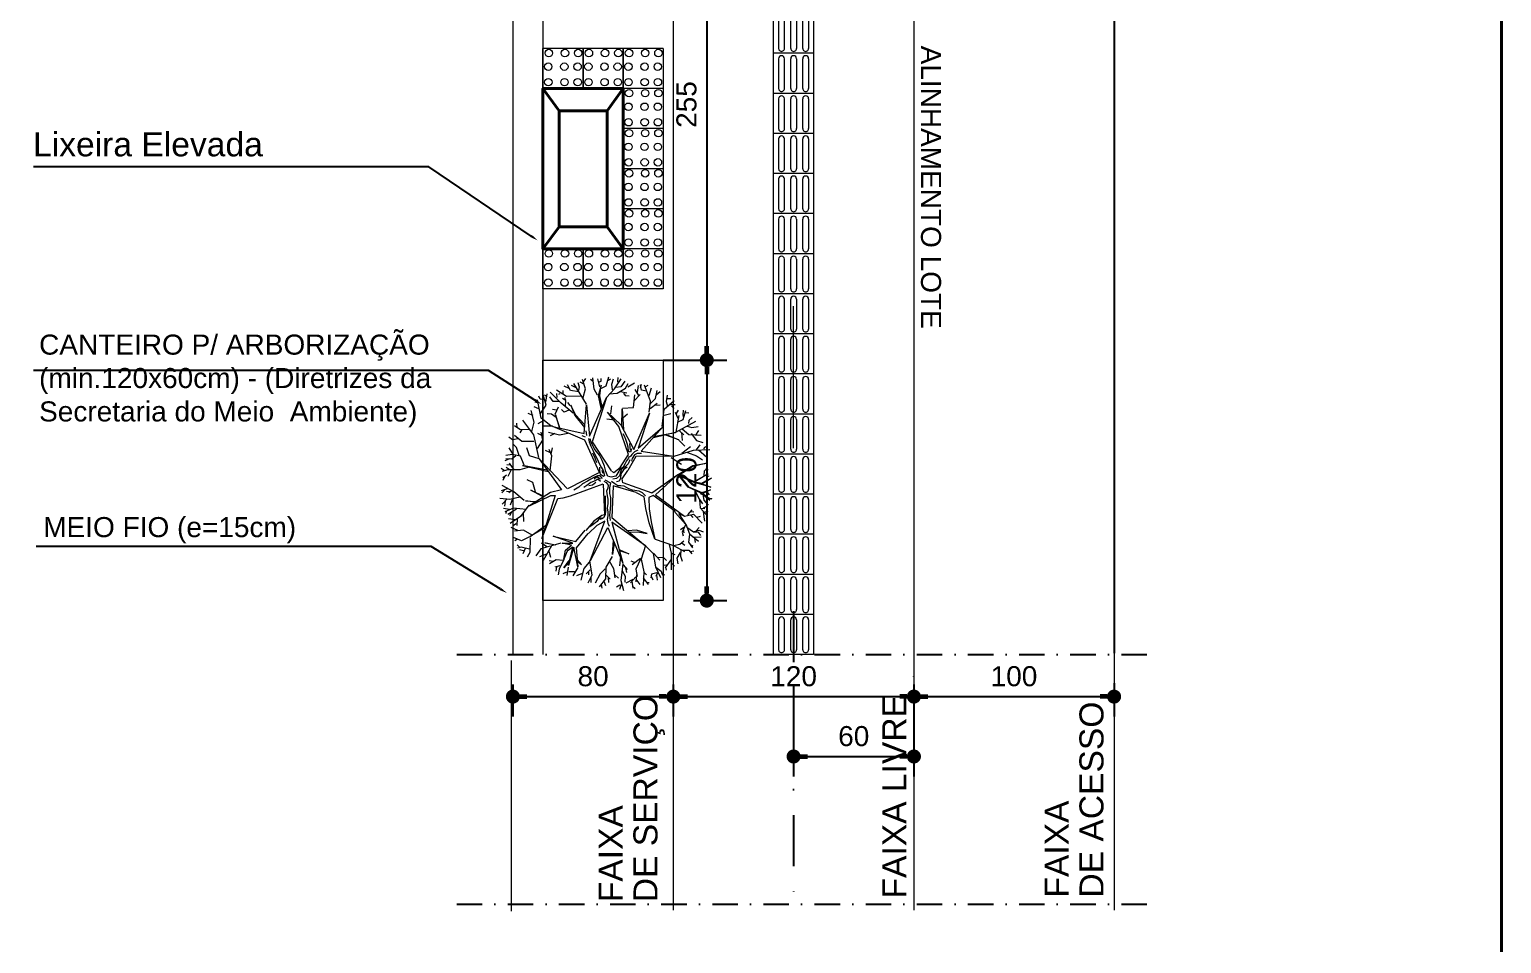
# Model space of a CAD drawing. Header units: millimetres. Extents: x 2084 to 63904, y -2368 to 2343.
# Drawn here: x 63170 to 63904, y -1687 to -1231 of the extents above; entities that cross this region are included whole.
import ezdxf
from ezdxf import colors
from ezdxf.entities.mleader import LeaderData, LeaderLine
from ezdxf.math import Vec2, Vec3

# ---------------------------------------------------------------- set-up
doc = ezdxf.new("R2010")
doc.units = ezdxf.units.MM
doc.header["$PDMODE"] = 2
doc.linetypes.add('DASHDOT', pattern=[25.4, 12.7, -6.35, 0, -6.35])
doc.linetypes.add('DASHDOTX2', pattern=[50.8, 25.4, -12.7, 0, -12.7])
doc.layers.get('0').update_dxf_attribs({"color": 8})
doc.layers.get('Defpoints').update_dxf_attribs({"lineweight": 0})
for name, color, linetype, lineweight in [('BLOCOS', 1, 'Continuous', 5), ('COTAS', 1, 'Continuous', 0), ('P1', 1, 'Continuous', 5), ('P4', 4, 'Continuous', 40), ('P6', 6, 'Continuous', 60), ('PASSEIO PÚBLIOO', 252, 'Continuous', 13), ('PISO PODOTÁTIL-ALERTA', 1, 'Continuous', 5), ('TEXTO PADRÃO', 2, 'Continuous', 15), ('Vegetação', 105, 'Continuous', 5)]:
    doc.layers.add(name, color=color, linetype=linetype, lineweight=lineweight)
for name, color, linetype in [('LINHAS', 3, 'Continuous'), ('TEXTO', 2, 'Continuous'), ('TRAÇO PONTO', 9, 'DASHDOTX2')]:
    doc.layers.add(name, color=color, linetype=linetype)
doc.styles.get("Standard").update_dxf_attribs({"font": 'arial.ttf'})
doc.dimstyles.new('1-50', dxfattribs={"dimtxt": 10, "dimasz": 7, "dimexe": 10, "dimexo": 15, "dimgap": 5, "dimtad": 1, "dimdec": 0, "dimtxsty": 'Standard', "dimblk": 'DOT', "dimcen": 2.5, "dimclrd": 5, "dimclre": 5, "dimclrt": 7, "dimadec": 0, "dimazin": 0, "dimtfac": 1, "dimtdec": 0, "dimtmove": 0, "dimatfit": 3, "dimldrblk": 'DOT', "dimfxl": 10, "dimarcsym": 0})

# ---------------------------------------------------------------- blocks, each defined once
blk = doc.blocks.new('Piso tátil direcional')
for p, q in [((0, 0), (20, 0)), ((0, 0), (0, -20)), ((20, 0), (20, -20)), ((2.71, -2.52), (17.6, -2.52)), ((17.6, -5.44), (2.71, -5.44)), ((2.71, -8.54), (17.6, -8.54)), ((17.6, -11.46), (2.71, -11.46)), ((17.6, -14.56), (2.71, -14.56)), ((20, -20), (0, -20)), ((2.71, -17.48), (17.6, -17.48))]:
    blk.add_line(p, q)
for centre, start, end in [((2.71, -3.98), 90, 270), ((2.71, -3.98), 90, 270), ((17.6, -3.98), 270, 90), ((2.71, -10), 90, 270), ((2.71, -10), 90, 270), ((2.71, -16.02), 90, 270), ((2.71, -16.02), 90, 270), ((17.6, -10), 270, 90), ((17.6, -16.02), 270, 90)]:
    blk.add_arc(centre, 1.46, start, end)
blk = doc.blocks.new('DOT')
at = {"layer": 'P6', "color": 0, "linetype": 'ByBlock'}
blk.add_line((-0.5, 0), (-1, 0), dxfattribs=at)
at = {"layer": 'P6', "color": 0, "linetype": 'ByBlock', "const_width": 0.5}
blk.add_lwpolyline([(-0.25, 0, 1), (0.25, 0, 1)], format="xyb", close=True, dxfattribs=at)
blk = doc.blocks.new('*D74')
at = {"layer": 'COTAS', "color": 5, "lineweight": -2, "transparency": 16777216}
for p, q in [((63411.4, -1557.93), (63411.4, -1573.92)), ((63491.4, -1557.93), (63491.4, -1573.92)), ((63418.4, -1563.92), (63484.4, -1563.92))]:
    blk.add_line(p, q, dxfattribs=at)
at = {"layer": 'Defpoints', "color": 0, "transparency": 16777216}
for p in [(63411.4, -1542.93), (63491.4, -1542.93), (63491.4, -1563.92)]:
    blk.add_point(p, dxfattribs=at)
at = {"layer": 'COTAS', "color": 5, "lineweight": -2, "transparency": 16777216, "xscale": 7, "yscale": 7, "zscale": 7, "rotation": 180}
blk.add_blockref('DOT', (63411.4, -1563.92), dxfattribs=at)
at = {"layer": 'COTAS', "color": 5, "lineweight": -2, "transparency": 16777216, "xscale": 7, "yscale": 7, "zscale": 7}
blk.add_blockref('DOT', (63491.4, -1563.92), dxfattribs=at)
at = {"layer": 'COTAS', "color": 7, "transparency": 16777216, "insert": (63451.4, -1553.81), "char_height": 10, "attachment_point": 5}
blk.add_mtext('80', dxfattribs=at)
blk = doc.blocks.new('_DOT')
at = {"color": 0, "linetype": 'ByBlock', "lineweight": -2}
blk.add_line((-0.5, 0), (-1, 0), dxfattribs=at)
at = {"linetype": 'ByBlock', "lineweight": -2, "const_width": 0.5}
blk.add_lwpolyline([(-0.25, 0, 1), (0.25, 0, 1)], format="xyb", close=True, dxfattribs=at)
blk = doc.blocks.new('*D75')
at = {"layer": 'COTAS', "color": 5, "lineweight": -2, "transparency": 16777216}
for p, q in [((63491.4, -1557.93), (63491.4, -1573.92)), ((63611.4, -1557.93), (63611.4, -1573.92)), ((63498.4, -1563.92), (63604.4, -1563.92))]:
    blk.add_line(p, q, dxfattribs=at)
at = {"layer": 'Defpoints', "color": 0, "transparency": 16777216}
for p in [(63491.4, -1542.93), (63611.4, -1542.93), (63611.4, -1563.92)]:
    blk.add_point(p, dxfattribs=at)
at = {"layer": 'COTAS', "color": 5, "lineweight": -2, "transparency": 16777216, "xscale": 7, "yscale": 7, "zscale": 7, "rotation": 180}
blk.add_blockref('DOT', (63491.4, -1563.92), dxfattribs=at)
at = {"layer": 'COTAS', "color": 5, "lineweight": -2, "transparency": 16777216, "xscale": 7, "yscale": 7, "zscale": 7}
blk.add_blockref('DOT', (63611.4, -1563.92), dxfattribs=at)
at = {"layer": 'COTAS', "color": 7, "transparency": 16777216, "insert": (63551.4, -1553.81), "char_height": 10, "attachment_point": 5}
blk.add_mtext('120', dxfattribs=at)
blk = doc.blocks.new('*D76')
at = {"layer": 'COTAS', "color": 5, "lineweight": -2, "transparency": 16777216}
for p, q in [((63611.4, -1554.13), (63611.4, -1553.92)), ((63711.24, -1557.2), (63711.24, -1573.92)), ((63618.4, -1563.92), (63704.24, -1563.92))]:
    blk.add_line(p, q, dxfattribs=at)
at = {"layer": 'Defpoints', "color": 0, "transparency": 16777216}
for p in [(63711.24, -1542.2), (63611.4, -1569.13), (63711.24, -1563.92)]:
    blk.add_point(p, dxfattribs=at)
at = {"layer": 'COTAS', "color": 5, "lineweight": -2, "transparency": 16777216, "xscale": 7, "yscale": 7, "zscale": 7, "rotation": 180}
blk.add_blockref('DOT', (63611.4, -1563.92), dxfattribs=at)
at = {"layer": 'COTAS', "color": 5, "lineweight": -2, "transparency": 16777216, "xscale": 7, "yscale": 7, "zscale": 7}
blk.add_blockref('DOT', (63711.24, -1563.92), dxfattribs=at)
at = {"layer": 'COTAS', "color": 7, "transparency": 16777216, "insert": (63661.32, -1553.81), "char_height": 10, "attachment_point": 5}
blk.add_mtext('100', dxfattribs=at)
blk = doc.blocks.new('*D108')
at = {"layer": 'COTAS', "color": 5, "lineweight": -2, "transparency": 16777216}
for p, q in [((63551.4, -1557.93), (63551.4, -1603.79)), ((63611.4, -1557.93), (63611.4, -1603.79)), ((63558.4, -1593.79), (63604.4, -1593.79))]:
    blk.add_line(p, q, dxfattribs=at)
at = {"layer": 'Defpoints', "color": 0, "transparency": 16777216}
for p in [(63551.4, -1542.93), (63611.4, -1542.93), (63611.4, -1593.79)]:
    blk.add_point(p, dxfattribs=at)
at = {"layer": 'COTAS', "color": 5, "lineweight": -2, "transparency": 16777216, "xscale": 7, "yscale": 7, "zscale": 7, "rotation": 180}
blk.add_blockref('DOT', (63551.4, -1593.79), dxfattribs=at)
at = {"layer": 'COTAS', "color": 5, "lineweight": -2, "transparency": 16777216, "xscale": 7, "yscale": 7, "zscale": 7}
blk.add_blockref('DOT', (63611.4, -1593.79), dxfattribs=at)
at = {"layer": 'COTAS', "color": 7, "transparency": 16777216, "insert": (63581.4, -1583.68), "char_height": 10, "attachment_point": 5}
blk.add_mtext('60', dxfattribs=at)
blk = doc.blocks.new('ar5')
for p, q in [((1257.314, -18.969), (1257.326, -18.763)), ((1257.417, -18.842), (1257.447, -18.733)), ((1257.508, -18.666), (1257.532, -18.709)), ((1257.532, -18.709), (1257.556, -18.721)), ((1257.58, -18.891), (1257.568, -18.618)), ((1257.574, -18.806), (1257.695, -18.666)), ((1257.671, -18.842), (1257.738, -18.739)), ((1257.796, -18.67), (1257.85, -18.901)), ((1257.836, -18.901), (1257.796, -18.67)), ((1257.869, -18.654), (1257.931, -18.713)), ((1257.91, -18.643), (1257.903, -18.688)), ((1257.931, -18.713), (1258.004, -18.716)), ((1257.973, -18.647), (1258.111, -18.869)), ((1258.104, -18.879), (1257.973, -18.647)), ((1258.021, -18.626), (1258.004, -18.692)), ((1258.049, -18.588), (1258.083, -18.64)), ((1258.07, -18.643), (1258.049, -18.588)), ((1258.132, -18.754), (1258.07, -18.643)), ((1258.083, -18.64), (1258.142, -18.747)), ((1258.111, -18.869), (1258.132, -18.754)), ((1258.153, -18.758), (1258.118, -18.882)), ((1258.142, -18.747), (1258.198, -18.602)), ((1258.198, -18.602), (1258.153, -18.758)), ((1258.192, -18.973), (1258.286, -18.754)), ((1258.241, -18.608), (1258.304, -18.737)), ((1258.286, -18.754), (1258.241, -18.608)), ((1258.277, -18.668), (1258.329, -18.629)), ((1258.319, -18.754), (1258.295, -18.772)), ((1258.304, -18.737), (1258.379, -18.639)), ((1258.393, -18.652), (1258.312, -18.754)), ((1258.319, -18.737), (1258.416, -18.716)), ((1258.379, -18.639), (1258.393, -18.585)), ((1258.388, -18.65), (1258.419, -18.619)), ((1258.393, -18.585), (1258.393, -18.652)), ((1258.409, -18.785), (1258.478, -18.74)), ((1258.416, -18.716), (1258.499, -18.647)), ((1258.527, -18.685), (1258.551, -18.73)), ((1258.544, -18.779), (1258.662, -18.675)), ((1258.548, -18.772), (1258.558, -18.702)), ((1258.62, -18.706), (1258.596, -18.643)), ((1258.606, -18.727), (1258.693, -18.72)), ((1258.651, -18.893), (1258.8, -18.747)), ((1258.696, -18.72), (1258.766, -18.706)), ((1258.922, -18.799), (1258.946, -18.727)), ((1259.036, -18.9), (1259.032, -18.765)), ((1256.956, -18.969), (1256.95, -19.018)), ((1257.029, -18.915), (1257.077, -18.969)), ((1257.077, -18.969), (1257.132, -18.975)), ((1257.277, -19.188), (1257.089, -18.854)), ((1257.174, -19), (1257.198, -18.921)), ((1257.198, -18.921), (1257.18, -18.812)), ((1257.217, -19.079), (1257.314, -18.969)), ((1257.247, -18.806), (1257.326, -18.86)), ((1257.295, -18.933), (1257.417, -18.842)), ((1257.489, -18.787), (1257.574, -18.848)), ((1257.629, -19.085), (1257.514, -18.939)), ((1257.677, -19.218), (1257.58, -18.891)), ((1257.617, -18.994), (1257.671, -18.842)), ((1257.983, -19.151), (1257.836, -18.901)), ((1257.85, -18.901), (1257.997, -19.133)), ((1257.986, -19.149), (1258.104, -18.879)), ((1258.201, -18.98), (1257.986, -19.149)), ((1257.997, -19.133), (1258.192, -18.973)), ((1258.118, -18.882), (1258.011, -19.122)), ((1258.295, -18.772), (1258.201, -18.98)), ((1258.26, -18.865), (1258.409, -18.789)), ((1258.409, -18.789), (1258.544, -18.779)), ((1258.665, -18.987), (1258.581, -18.916)), ((1258.604, -18.933), (1258.614, -18.886)), ((1258.683, -19.042), (1258.651, -18.893)), ((1258.665, -18.943), (1258.706, -18.9)), ((1258.689, -18.779), (1258.707, -18.837)), ((1258.821, -19.021), (1258.984, -18.959)), ((1258.87, -19.004), (1258.949, -18.893)), ((1258.932, -18.844), (1258.877, -18.796)), ((1258.949, -18.893), (1258.922, -18.799)), ((1258.949, -18.893), (1258.956, -18.813)), ((1258.956, -18.813), (1259.012, -18.775)), ((1258.984, -18.959), (1259.102, -18.81)), ((1258.991, -18.959), (1259.122, -18.973)), ((1259.053, -18.872), (1259.126, -18.865)), ((1259.122, -18.973), (1259.219, -18.907)), ((1259.16, -18.945), (1259.181, -18.9)), ((1259.253, -18.967), (1259.317, -18.92)), ((1259.256, -19.069), (1259.253, -18.967)), ((1259.276, -18.947), (1259.266, -18.886)), ((1256.889, -19.382), (1256.744, -19.218)), ((1256.811, -19.279), (1256.811, -19.2)), ((1256.835, -19.261), (1256.877, -19.224)), ((1256.908, -19.066), (1256.986, -19.072)), ((1256.908, -19.151), (1256.962, -19.182)), ((1257.065, -19.066), (1256.914, -19.018)), ((1257.047, -19.151), (1256.944, -19.194)), ((1256.986, -19.072), (1257.035, -19.06)), ((1256.998, -19.139), (1257.277, -19.188)), ((1257.108, -19.157), (1257.065, -19.066)), ((1257.253, -19.127), (1257.32, -19.054)), ((1257.283, -19.091), (1257.417, -19.079)), ((1257.283, -19.194), (1257.368, -19.564)), ((1257.344, -19.533), (1257.283, -19.194)), ((1257.326, -19.321), (1257.405, -19.139)), ((1257.405, -19.139), (1257.326, -19.358)), ((1257.417, -19.133), (1257.508, -19.036)), ((1257.594, -19.77), (1257.677, -19.227)), ((1257.677, -19.227), (1257.685, -19.857)), ((1257.702, -19.267), (1257.811, -19.091)), ((1257.984, -19.156), (1258.327, -19.529)), ((1258.293, -19.59), (1257.984, -19.156)), ((1258.327, -19.529), (1258.683, -19.041)), ((1258.601, -19.204), (1258.34, -19.568)), ((1258.631, -19.191), (1258.601, -19.204)), ((1258.82, -19.023), (1258.631, -19.191)), ((1258.644, -19.135), (1258.82, -19.023)), ((1258.683, -19.041), (1258.644, -19.135)), ((1258.82, -19.021), (1258.952, -19.082)), ((1258.874, -19.055), (1258.915, -19.112)), ((1258.905, -19.065), (1258.962, -19.055)), ((1258.952, -19.082), (1259.016, -19.062)), ((1259.07, -19.535), (1259.178, -19.227)), ((1259.104, -19.052), (1259.158, -19.123)), ((1259.138, -19.082), (1259.172, -19.038)), ((1259.158, -19.123), (1259.185, -19.227)), ((1259.178, -19.227), (1259.276, -19.041)), ((1259.243, -19.106), (1259.354, -19.112)), ((1259.293, -19.116), (1259.388, -19.173)), ((1259.307, -19.268), (1259.33, -19.207)), ((1259.354, -19.112), (1259.438, -19.082)), ((1259.388, -19.173), (1259.486, -19.153)), ((1259.469, -19.268), (1259.526, -19.21)), ((1256.708, -19.527), (1256.574, -19.503)), ((1256.598, -19.449), (1256.653, -19.515)), ((1256.653, -19.333), (1256.762, -19.351)), ((1256.708, -19.333), (1256.708, -19.273)), ((1256.762, -19.351), (1256.841, -19.327)), ((1256.877, -19.618), (1256.786, -19.503)), ((1256.823, -19.539), (1256.817, -19.449)), ((1257.18, -19.418), (1256.889, -19.382)), ((1256.998, -19.406), (1256.962, -19.273)), ((1257.19, -19.413), (1257.594, -19.77)), ((1257.543, -19.817), (1257.19, -19.413)), ((1259.161, -19.302), (1259.307, -19.264)), ((1259.307, -19.264), (1259.584, -19.268)), ((1259.307, -19.565), (1259.421, -19.454)), ((1259.374, -19.4), (1259.428, -19.346)), ((1259.381, -19.484), (1259.374, -19.4)), ((1259.415, -19.271), (1259.55, -19.369)), ((1259.506, -19.342), (1259.513, -19.396)), ((1259.533, -19.528), (1259.715, -19.447)), ((1259.54, -19.359), (1259.59, -19.352)), ((1259.54, -19.521), (1259.607, -19.433)), ((1259.607, -19.433), (1259.675, -19.413)), ((1259.624, -19.491), (1259.698, -19.525)), ((1259.634, -19.43), (1259.668, -19.379)), ((1259.671, -19.511), (1259.756, -19.501)), ((1256.756, -19.612), (1256.489, -19.715)), ((1256.495, -19.655), (1256.514, -19.697)), ((1256.659, -19.637), (1256.532, -19.594)), ((1256.586, -19.679), (1256.568, -19.764)), ((1256.811, -19.63), (1256.708, -19.527)), ((1256.938, -19.637), (1256.756, -19.612)), ((1256.957, -19.631), (1257.543, -19.817)), ((1257.568, -19.89), (1256.957, -19.631)), ((1258.121, -20.078), (1258.293, -19.59)), ((1258.286, -19.755), (1258.342, -19.694)), ((1258.361, -19.718), (1258.293, -19.847)), ((1258.34, -19.568), (1258.37, -19.641)), ((1258.554, -19.692), (1258.361, -19.718)), ((1258.37, -19.641), (1258.563, -19.637)), ((1258.798, -19.637), (1258.554, -19.692)), ((1258.563, -19.637), (1258.781, -19.602)), ((1258.705, -20.259), (1259.181, -19.694)), ((1258.781, -19.602), (1259.069, -19.538)), ((1259.181, -19.694), (1258.786, -20.262)), ((1259.069, -19.538), (1258.798, -19.637)), ((1258.976, -19.67), (1258.919, -19.848)), ((1258.945, -19.832), (1258.976, -19.67)), ((1259.178, -19.694), (1259.405, -19.771)), ((1259.182, -19.694), (1259.31, -19.569)), ((1259.31, -19.569), (1259.533, -19.528)), ((1259.405, -19.771), (1259.617, -19.727)), ((1259.617, -19.727), (1259.85, -19.738)), ((1259.624, -19.724), (1259.671, -19.68)), ((1259.638, -19.508), (1259.658, -19.596)), ((1259.658, -19.596), (1259.719, -19.609)), ((1259.692, -19.599), (1259.752, -19.575)), ((1259.722, -19.734), (1259.833, -19.653)), ((1259.796, -19.677), (1259.796, -19.633)), ((1256.512, -19.995), (1256.447, -19.88)), ((1256.537, -20.03), (1256.457, -19.985)), ((1256.532, -19.782), (1256.471, -19.764)), ((1256.568, -19.764), (1256.483, -19.782)), ((1256.611, -19.831), (1256.495, -19.812)), ((1256.661, -19.806), (1256.562, -19.87)), ((1256.756, -19.89), (1256.641, -19.786)), ((1256.86, -19.9), (1256.651, -19.875)), ((1256.661, -20.04), (1256.666, -19.97)), ((1256.87, -20.08), (1256.86, -19.9)), ((1257.035, -20.075), (1256.965, -20)), ((1257.15, -20.108), (1257.568, -19.89)), ((1257.648, -19.984), (1257.179, -20.141)), ((1257.529, -19.989), (1257.463, -20.003)), ((1257.468, -19.966), (1257.529, -19.961)), ((1257.529, -19.961), (1257.575, -19.956)), ((1257.599, -19.98), (1257.529, -19.989)), ((1257.557, -19.933), (1257.613, -19.947)), ((1257.58, -19.825), (1257.608, -19.882)), ((1257.613, -19.947), (1257.599, -19.98)), ((1257.608, -19.882), (1257.65, -19.928)), ((1257.636, -19.765), (1257.631, -19.839)), ((1257.631, -19.839), (1257.655, -19.882)), ((1257.87, -20.123), (1257.648, -19.984)), ((1257.65, -19.928), (1257.688, -19.956)), ((1257.655, -19.882), (1257.716, -19.919)), ((1257.678, -19.97), (1257.711, -19.98)), ((1257.685, -19.857), (1257.917, -19.991)), ((1257.711, -19.98), (1257.758, -20.013)), ((1257.716, -19.919), (1257.762, -19.933)), ((1257.739, -19.961), (1257.804, -19.989)), ((1257.804, -19.989), (1257.861, -20.045)), ((1257.921, -19.999), (1258.061, -20.091)), ((1258.287, -19.853), (1258.178, -20.237)), ((1258.178, -20.059), (1258.221, -19.984)), ((1258.221, -19.984), (1258.244, -19.919)), ((1258.244, -19.919), (1258.249, -19.877)), ((1258.249, -19.877), (1258.258, -19.811)), ((1258.258, -19.811), (1258.286, -19.755)), ((1258.919, -19.848), (1258.929, -20)), ((1258.956, -19.958), (1258.945, -19.832)), ((1259.249, -20.126), (1259.317, -19.974)), ((1259.317, -19.974), (1259.265, -20.126)), ((1259.394, -19.781), (1259.503, -19.92)), ((1259.408, -19.778), (1259.573, -19.859)), ((1259.462, -19.883), (1259.438, -19.937)), ((1259.573, -19.859), (1259.695, -19.836)), ((1259.671, -19.846), (1259.786, -19.859)), ((1259.702, -19.856), (1259.803, -19.947)), ((1259.742, -19.856), (1259.83, -19.792)), ((1259.749, -19.91), (1259.81, -20.025)), ((1259.776, -19.923), (1259.894, -19.91)), ((1259.86, -19.913), (1259.901, -19.869)), ((1256.358, -20.159), (1256.427, -20.164)), ((1256.547, -20.214), (1256.382, -20.105)), ((1256.472, -20.264), (1256.382, -20.234)), ((1256.422, -20.045), (1256.517, -20.11)), ((1256.427, -20.164), (1256.447, -20.144)), ((1256.517, -20.11), (1256.527, -20.194)), ((1256.621, -20.174), (1256.537, -20.03)), ((1256.696, -20.349), (1256.547, -20.214)), ((1256.592, -20.115), (1256.616, -20.01)), ((1256.621, -20.065), (1256.661, -20.04)), ((1256.631, -20.304), (1256.621, -20.174)), ((1256.885, -20.09), (1257.229, -20.065)), ((1257.174, -20.095), (1256.885, -20.09)), ((1256.939, -20.334), (1257.15, -20.108)), ((1257.179, -20.141), (1256.939, -20.334)), ((1257.075, -20.214), (1257.055, -20.344)), ((1257.356, -20.045), (1257.304, -20.069)), ((1257.398, -20.027), (1257.356, -20.045)), ((1257.463, -20.003), (1257.398, -20.027)), ((1257.758, -20.013), (1257.814, -20.041)), ((1257.814, -20.041), (1257.865, -20.073)), ((1257.861, -20.045), (1257.898, -20.097)), ((1257.865, -20.003), (1257.907, -20.064)), ((1257.865, -20.073), (1257.889, -20.12)), ((1257.954, -20.228), (1257.87, -20.123)), ((1257.889, -20.12), (1257.959, -20.162)), ((1257.898, -20.097), (1257.963, -20.12)), ((1257.907, -20.064), (1257.977, -20.111)), ((1257.928, -20.268), (1257.954, -20.228)), ((1257.959, -20.162), (1258.015, -20.195)), ((1257.963, -20.12), (1258.01, -20.134)), ((1257.977, -20.111), (1258.048, -20.115)), ((1258.01, -20.134), (1258.052, -20.181)), ((1258.015, -20.195), (1258.029, -20.27)), ((1258.048, -20.115), (1258.099, -20.139)), ((1258.052, -20.181), (1258.066, -20.246)), ((1258.061, -20.091), (1258.123, -20.082)), ((1258.099, -20.139), (1258.108, -20.181)), ((1258.099, -20.265), (1258.136, -20.209)), ((1258.136, -20.209), (1258.169, -20.158)), ((1258.169, -20.111), (1258.178, -20.059)), ((1258.169, -20.158), (1258.169, -20.111)), ((1258.181, -20.237), (1258.705, -20.259)), ((1258.786, -20.262), (1259.471, -20.078)), ((1258.875, -20.327), (1259.473, -20.077)), ((1259.327, -20.252), (1259.086, -20.236)), ((1259.139, -20.22), (1259.327, -20.252)), ((1259.369, -20.115), (1259.521, -20.131)), ((1259.437, -20.304), (1259.563, -20.231)), ((1259.485, -20.079), (1259.762, -20.11)), ((1259.5, -20.073), (1259.579, -20.005)), ((1259.553, -20.031), (1259.631, -20.016)), ((1259.563, -20.231), (1259.72, -20.21)), ((1259.6, -20.089), (1259.689, -20.037)), ((1259.668, -20.21), (1259.726, -20.152)), ((1259.689, -20.037), (1259.794, -20.042)), ((1259.762, -20.11), (1259.93, -20.063)), ((1259.815, -20.1), (1259.914, -20.131)), ((1259.841, -20.126), (1259.877, -20.183)), ((1256.497, -20.359), (1256.348, -20.314)), ((1256.422, -20.438), (1256.373, -20.438)), ((1256.517, -20.463), (1256.378, -20.498)), ((1256.387, -20.284), (1256.412, -20.334)), ((1256.437, -20.483), (1256.422, -20.438)), ((1256.567, -20.249), (1256.472, -20.264)), ((1256.487, -20.438), (1256.666, -20.493)), ((1256.666, -20.463), (1256.487, -20.438)), ((1256.542, -20.448), (1256.497, -20.359)), ((1256.851, -20.423), (1256.666, -20.463)), ((1256.666, -20.493), (1256.895, -20.438)), ((1256.692, -20.351), (1257.435, -20.591)), ((1257.343, -20.638), (1256.692, -20.351)), ((1256.965, -20.279), (1256.836, -20.264)), ((1257.95, -20.469), (1257.409, -20.716)), ((1257.435, -20.591), (1257.925, -20.274)), ((1257.66, -20.466), (1257.599, -20.518)), ((1257.753, -20.424), (1257.66, -20.466)), ((1257.725, -20.508), (1257.8, -20.471)), ((1257.847, -20.382), (1257.753, -20.424)), ((1257.8, -20.471), (1257.865, -20.438)), ((1257.935, -20.363), (1257.847, -20.382)), ((1257.917, -20.462), (1257.861, -20.462)), ((1257.865, -20.438), (1257.921, -20.406)), ((1257.917, -20.429), (1257.963, -20.42)), ((1257.987, -20.452), (1257.917, -20.462)), ((1257.921, -20.406), (1258.001, -20.387)), ((1258.02, -20.331), (1257.935, -20.363)), ((1257.952, -20.469), (1258.228, -21.006)), ((1258.02, -20.401), (1257.987, -20.452)), ((1258.001, -20.387), (1258.02, -20.401)), ((1258.052, -20.415), (1258.006, -20.457)), ((1258.006, -20.457), (1258.006, -20.504)), ((1258.029, -20.27), (1258.02, -20.317)), ((1258.062, -20.452), (1258.024, -20.513)), ((1258.104, -20.452), (1258.066, -20.494)), ((1258.066, -20.494), (1258.09, -20.541)), ((1258.076, -20.377), (1258.127, -20.284)), ((1258.099, -20.396), (1258.118, -20.354)), ((1258.118, -20.354), (1258.164, -20.321)), ((1258.127, -20.284), (1258.211, -20.298)), ((1258.343, -20.952), (1258.144, -20.408)), ((1258.147, -20.409), (1258.664, -20.384)), ((1258.164, -20.321), (1258.216, -20.331)), ((1258.211, -20.298), (1258.305, -20.298)), ((1258.216, -20.331), (1258.263, -20.349)), ((1258.263, -20.349), (1258.342, -20.34)), ((1258.305, -20.298), (1258.37, -20.284)), ((1258.342, -20.34), (1258.398, -20.326)), ((1258.342, -20.373), (1258.426, -20.373)), ((1258.37, -20.284), (1258.478, -20.284)), ((1258.398, -20.326), (1258.473, -20.331)), ((1258.426, -20.373), (1258.51, -20.373)), ((1258.473, -20.331), (1258.543, -20.34)), ((1258.478, -20.284), (1258.567, -20.289)), ((1258.51, -20.373), (1258.595, -20.368)), ((1258.543, -20.34), (1258.618, -20.331)), ((1258.567, -20.289), (1258.669, -20.298)), ((1258.595, -20.368), (1258.665, -20.373)), ((1258.618, -20.331), (1258.679, -20.331)), ((1258.664, -20.384), (1258.673, -20.431)), ((1258.665, -20.373), (1258.711, -20.401)), ((1258.669, -20.298), (1258.758, -20.289)), ((1258.673, -20.431), (1258.77, -20.565)), ((1258.679, -20.331), (1258.74, -20.34)), ((1258.711, -20.401), (1258.73, -20.429)), ((1258.711, -20.438), (1258.725, -20.476)), ((1258.725, -20.476), (1258.772, -20.508)), ((1258.73, -20.429), (1258.74, -20.462)), ((1258.74, -20.34), (1258.805, -20.326)), ((1259.434, -20.627), (1258.767, -20.377)), ((1258.767, -20.377), (1258.839, -20.515)), ((1258.805, -20.326), (1258.852, -20.307)), ((1259.431, -20.621), (1258.875, -20.327)), ((1259.359, -20.257), (1259.542, -20.362)), ((1259.542, -20.362), (1259.736, -20.367)), ((1259.568, -20.372), (1259.652, -20.456)), ((1259.652, -20.456), (1259.809, -20.54)), ((1259.663, -20.367), (1259.741, -20.288)), ((1259.72, -20.325), (1259.799, -20.315)), ((1259.736, -20.367), (1259.872, -20.472)), ((1259.778, -20.393), (1259.851, -20.367)), ((1259.83, -20.44), (1259.893, -20.43)), ((1256.552, -20.558), (1256.363, -20.578)), ((1256.373, -20.702), (1256.432, -20.742)), ((1256.427, -20.573), (1256.392, -20.618)), ((1256.547, -20.702), (1256.392, -20.752)), ((1256.477, -20.717), (1256.437, -20.792)), ((1256.805, -20.687), (1256.457, -20.896)), ((1256.691, -20.742), (1256.547, -20.702)), ((1256.656, -20.503), (1256.552, -20.558)), ((1256.817, -20.686), (1257.343, -20.638)), ((1257.299, -20.727), (1256.817, -20.686)), ((1257.149, -20.717), (1256.985, -20.872)), ((1256.995, -20.882), (1257.199, -20.722)), ((1257.409, -20.716), (1257.181, -21.25)), ((1257.181, -21.25), (1257.299, -20.727)), ((1257.253, -20.7), (1257.332, -20.686)), ((1257.36, -20.705), (1257.337, -20.761)), ((1257.379, -20.654), (1257.44, -20.639)), ((1257.444, -20.607), (1257.388, -20.625)), ((1257.44, -20.639), (1257.51, -20.616)), ((1257.547, -20.56), (1257.444, -20.607)), ((1257.51, -20.616), (1257.575, -20.579)), ((1257.599, -20.518), (1257.547, -20.56)), ((1257.575, -20.579), (1257.641, -20.551)), ((1257.622, -20.588), (1257.706, -20.546)), ((1257.641, -20.551), (1257.725, -20.508)), ((1257.706, -20.546), (1257.786, -20.518)), ((1258.006, -20.504), (1258.034, -20.565)), ((1258.024, -20.513), (1258.062, -20.56)), ((1258.034, -20.565), (1258.066, -20.616)), ((1258.066, -20.616), (1258.099, -20.672)), ((1258.09, -20.541), (1258.118, -20.611)), ((1258.099, -20.672), (1258.141, -20.756)), ((1258.118, -20.611), (1258.169, -20.682)), ((1258.122, -20.527), (1258.164, -20.583)), ((1258.164, -20.583), (1258.178, -20.649)), ((1258.169, -20.682), (1258.202, -20.733)), ((1258.77, -20.565), (1258.923, -20.699)), ((1258.772, -20.508), (1258.81, -20.551)), ((1258.81, -20.551), (1258.842, -20.597)), ((1258.839, -20.515), (1258.973, -20.652)), ((1258.842, -20.597), (1258.866, -20.63)), ((1259.111, -20.864), (1258.922, -20.707)), ((1258.977, -20.662), (1259.217, -20.861)), ((1259.437, -20.634), (1259.673, -20.598)), ((1259.458, -20.64), (1259.563, -20.729)), ((1259.563, -20.729), (1259.757, -20.781)), ((1259.584, -20.624), (1259.652, -20.692)), ((1259.626, -20.655), (1259.668, -20.655)), ((1259.673, -20.598), (1259.809, -20.666)), ((1259.715, -20.613), (1259.799, -20.613)), ((1256.442, -20.832), (1256.517, -20.807)), ((1256.577, -20.952), (1256.482, -21.006)), ((1256.532, -20.857), (1256.492, -20.937)), ((1256.547, -20.966), (1256.502, -21.061)), ((1256.517, -20.807), (1256.577, -20.822)), ((1256.597, -20.817), (1256.577, -20.952)), ((1256.671, -20.777), (1256.676, -21.021)), ((1256.826, -20.961), (1256.776, -21.001)), ((1256.955, -20.912), (1256.786, -21.111)), ((1256.985, -20.872), (1256.821, -20.947)), ((1256.821, -20.947), (1256.995, -20.882)), ((1256.905, -20.981), (1256.94, -21.061)), ((1258.141, -20.756), (1258.197, -20.817)), ((1258.197, -20.817), (1258.249, -20.901)), ((1258.378, -21.08), (1258.343, -20.952)), ((1259.018, -21.245), (1259.111, -20.864)), ((1259.137, -20.915), (1259.018, -21.245)), ((1259.14, -21.092), (1259.137, -20.915)), ((1259.169, -20.935), (1259.14, -21.092)), ((1259.256, -21.04), (1259.169, -20.935)), ((1259.537, -20.832), (1259.204, -20.899)), ((1259.204, -20.899), (1259.515, -20.989)), ((1259.515, -20.989), (1259.207, -20.915)), ((1259.207, -20.915), (1259.272, -21.011)), ((1259.217, -20.861), (1259.537, -20.832)), ((1259.495, -20.771), (1259.411, -20.844)), ((1259.553, -21.069), (1259.427, -20.975)), ((1259.432, -20.844), (1259.495, -20.771)), ((1259.547, -20.833), (1259.684, -20.917)), ((1259.621, -20.886), (1259.621, -20.98)), ((1259.647, -20.76), (1259.684, -20.854)), ((1256.676, -21.021), (1256.572, -21.191)), ((1256.646, -21.076), (1256.577, -21.076)), ((1256.786, -21.111), (1256.602, -21.295)), ((1256.626, -21.191), (1256.691, -21.181)), ((1256.631, -21.136), (1256.646, -21.156)), ((1256.736, -21.041), (1256.696, -21.046)), ((1256.746, -21.031), (1256.711, -21.086)), ((1256.846, -21.036), (1256.746, -21.031)), ((1256.761, -21.151), (1256.761, -21.245)), ((1256.976, -21.211), (1256.848, -21.158)), ((1256.94, -21.061), (1256.895, -21.106)), ((1256.905, -21.187), (1256.895, -21.259)), ((1257.031, -21.195), (1256.976, -21.273)), ((1257.2, -21.135), (1256.986, -21.206)), ((1256.986, -21.206), (1257.191, -21.144)), ((1257.323, -21.137), (1257.28, -21.324)), ((1257.296, -20.997), (1257.323, -21.137)), ((1257.3, -21.215), (1257.335, -21.293)), ((1258.222, -21.012), (1257.721, -21.481)), ((1257.721, -21.481), (1258.243, -21.105)), ((1258.243, -21.105), (1258.289, -21.289)), ((1258.339, -21.211), (1259.06, -21.435)), ((1258.339, -21.282), (1258.339, -21.211)), ((1258.389, -21.165), (1258.378, -21.08)), ((1259.06, -21.435), (1258.389, -21.165)), ((1259.134, -21.384), (1259.165, -21.2)), ((1259.139, -21.117), (1259.181, -21.274)), ((1259.406, -21.066), (1259.256, -21.04)), ((1259.272, -21.011), (1259.406, -21.066)), ((1259.411, -21.064), (1259.574, -21.143)), ((1259.427, -21.075), (1259.416, -21.195)), ((1259.416, -21.195), (1259.485, -21.305)), ((1259.469, -20.991), (1259.553, -21.069)), ((1259.521, -21.132), (1259.542, -21.216)), ((1259.537, -21.19), (1259.605, -21.2)), ((1259.542, -20.996), (1259.678, -21.017)), ((1259.574, -21.143), (1259.668, -21.164)), ((1259.626, -21.022), (1259.652, -21.085)), ((1256.633, -21.349), (1256.771, -21.373)), ((1256.824, -21.363), (1256.648, -21.411)), ((1256.676, -21.359), (1256.657, -21.392)), ((1256.724, -21.463), (1256.671, -21.487)), ((1256.761, -21.245), (1256.681, -21.3)), ((1256.729, -21.402), (1256.724, -21.463)), ((1257.043, -21.449), (1256.733, -21.506)), ((1256.962, -21.459), (1256.824, -21.363)), ((1256.886, -21.483), (1256.848, -21.564)), ((1256.976, -21.273), (1256.968, -21.348)), ((1257.171, -21.287), (1257.043, -21.449)), ((1257.081, -21.402), (1257.133, -21.502)), ((1257.175, -21.258), (1257.175, -21.414)), ((1257.41, -21.416), (1257.276, -21.449)), ((1257.331, -21.437), (1257.3, -21.5)), ((1257.552, -21.506), (1257.41, -21.416)), ((1257.646, -21.281), (1257.537, -21.254)), ((1257.674, -21.266), (1257.565, -21.312)), ((1257.615, -21.301), (1257.584, -21.375)), ((1257.724, -21.48), (1257.67, -21.64)), ((1257.923, -21.293), (1257.674, -21.266)), ((1257.834, -21.762), (1257.938, -21.327)), ((1257.914, -21.344), (1257.834, -21.762)), ((1258.25, -21.62), (1258.348, -21.402)), ((1258.355, -21.426), (1258.25, -21.62)), ((1258.289, -21.289), (1258.51, -21.645)), ((1258.51, -21.645), (1258.339, -21.282)), ((1259.027, -21.631), (1258.844, -21.375)), ((1258.886, -21.396), (1259.027, -21.631)), ((1259.165, -21.242), (1259.134, -21.384)), ((1259.202, -21.352), (1259.139, -21.442)), ((1259.181, -21.274), (1259.427, -21.415)), ((1259.186, -21.295), (1259.233, -21.452)), ((1259.233, -21.452), (1259.348, -21.536)), ((1259.254, -21.321), (1259.375, -21.29)), ((1259.322, -21.358), (1259.369, -21.473)), ((1259.443, -21.242), (1259.437, -21.31)), ((1256.781, -21.506), (1256.771, -21.549)), ((1257.105, -21.564), (1256.914, -21.616)), ((1256.957, -21.668), (1256.991, -21.587)), ((1257.319, -21.568), (1257.076, -21.754)), ((1257.262, -21.602), (1257.105, -21.564)), ((1257.238, -21.649), (1257.229, -21.802)), ((1257.7, -21.487), (1257.319, -21.568)), ((1257.433, -21.568), (1257.433, -21.773)), ((1257.67, -21.64), (1257.541, -21.687)), ((1257.862, -21.648), (1257.91, -21.803)), ((1258.118, -21.585), (1258.075, -21.679)), ((1258.278, -21.539), (1258.118, -21.585)), ((1258.427, -21.71), (1258.438, -21.534)), ((1258.451, -21.555), (1258.427, -21.71)), ((1258.5, -21.655), (1258.689, -21.793)), ((1258.572, -21.696), (1258.551, -21.91)), ((1259.006, -21.596), (1258.917, -21.744)), ((1259.034, -21.644), (1259.099, -21.779)), ((1259.048, -21.631), (1259.292, -21.637)), ((1259.237, -21.641), (1259.203, -21.782)), ((1259.217, -21.71), (1259.317, -21.755)), ((1259.292, -21.637), (1259.372, -21.679)), ((1257.2, -21.849), (1257.124, -21.854)), ((1257.229, -21.802), (1257.171, -21.892)), ((1257.233, -21.773), (1257.286, -21.807)), ((1257.433, -21.773), (1257.329, -21.892)), ((1257.405, -21.926), (1257.362, -21.988)), ((1257.386, -21.83), (1257.405, -21.926)), ((1257.531, -21.858), (1257.469, -21.924)), ((1257.669, -21.817), (1257.531, -21.858)), ((1257.655, -21.91), (1257.538, -21.986)), ((1257.679, -21.793), (1257.648, -21.934)), ((1257.648, -21.934), (1257.666, -22.041)), ((1257.672, -21.872), (1257.728, -21.941)), ((1257.831, -21.734), (1257.679, -21.793)), ((1257.728, -21.941), (1257.724, -22.038)), ((1257.907, -21.9), (1257.797, -21.979)), ((1257.831, -21.965), (1257.824, -22.02)), ((1257.91, -21.803), (1257.91, -22.01)), ((1257.917, -21.958), (1258.017, -22.003)), ((1258.276, -21.903), (1258.169, -22.103)), ((1258.258, -21.941), (1258.296, -21.989)), ((1258.279, -21.962), (1258.272, -22.027)), ((1258.42, -21.734), (1258.276, -21.903)), ((1258.365, -21.803), (1258.403, -21.972)), ((1258.403, -21.972), (1258.386, -22.141)), ((1258.396, -21.927), (1258.503, -21.965)), ((1258.551, -21.91), (1258.61, -22.058)), ((1258.565, -21.858), (1258.658, -22.006)), ((1258.627, -21.948), (1258.679, -21.979)), ((1258.634, -21.751), (1258.775, -21.741)), ((1258.689, -21.793), (1258.806, -21.965)), ((1258.724, -21.851), (1258.841, -21.855)), ((1258.744, -21.882), (1258.727, -21.993)), ((1258.813, -21.865), (1258.841, -21.91)), ((1258.927, -21.837), (1258.875, -21.948)), ((1258.917, -21.744), (1258.934, -21.893)), ((1259.099, -21.779), (1259.044, -21.913)), ((1259.072, -21.844), (1259.099, -21.886)), ((1259.21, -21.806), (1259.168, -21.851)), ((1259.203, -21.782), (1259.223, -21.841)), ((1259.265, -21.741), (1259.248, -21.81)), ((1257.724, -21.979), (1257.755, -22.055)), ((1257.903, -21.986), (1257.869, -22.031)), ((1257.917, -22.065), (1257.886, -22.117)), ((1257.91, -22.01), (1257.938, -22.103)), ((1257.996, -22.027), (1258.041, -22.089)), ((1258.024, -22.059), (1258.086, -22.088)), ((1258.224, -22.017), (1258.258, -22.117)), ((1258.248, -22.062), (1258.296, -22.106)), ((1258.393, -22.017), (1258.486, -22.103)), ((1258.434, -22.051), (1258.517, -22.062)), ((1258.572, -21.979), (1258.558, -22.079)), ((1258.6, -22.031), (1258.641, -22.041))]:
    blk.add_line(p, q)
blk = doc.blocks.new('Piso tátil alerta')
for p, q in [((-20, 0), (0, 0)), ((-20, 0), (-20, -20)), ((0, 0), (0, -20)), ((0, -20), (-20, -20))]:
    blk.add_line(p, q)
for centre in [(-17.71, -2.43), (-17.71, -9.04), (-10.91, -2.74), (-3.18, -2.67), (-10.91, -9.34), (-3.18, -9.28), (-17.71, -17.08), (-10.91, -17.38), (-3.18, -17.32)]:
    blk.add_circle(centre, 1.86)
blk = doc.blocks.new('*D117')
at = {"layer": 'COTAS', "color": 5, "lineweight": -2, "transparency": 16777216}
for p, q in [((63501.4, -1396.03), (63518.09, -1396.03)), ((63508.09, -1403.03), (63508.09, -1509.03)), ((63501.4, -1516.03), (63518.09, -1516.03))]:
    blk.add_line(p, q, dxfattribs=at)
at = {"layer": 'Defpoints', "color": 0, "transparency": 16777216}
for p in [(63486.4, -1396.03), (63486.4, -1516.03), (63508.09, -1516.03)]:
    blk.add_point(p, dxfattribs=at)
at = {"layer": 'COTAS', "color": 5, "lineweight": -2, "transparency": 16777216, "xscale": 7, "yscale": 7, "zscale": 7}
for p, rotation in [((63508.09, -1396.03), 90), ((63508.09, -1516.03), 270)]:
    blk.add_blockref('DOT', p, dxfattribs=dict(at, rotation=rotation))
at = {"layer": 'COTAS', "color": 7, "transparency": 16777216, "insert": (63497.99, -1456.03), "char_height": 10, "attachment_point": 5, "rotation": 90}
blk.add_mtext('120', dxfattribs=at)
blk = doc.blocks.new('*D118')
at = {"layer": 'COTAS', "color": 5, "lineweight": -2, "transparency": 16777216}
for p, q in [((63486.29, -1141), (63518.09, -1141)), ((63508.09, -1148), (63508.09, -1389.03)), ((63486.29, -1396.03), (63518.09, -1396.03))]:
    blk.add_line(p, q, dxfattribs=at)
at = {"layer": 'Defpoints', "color": 0, "transparency": 16777216}
for p in [(63471.29, -1141, -10), (63471.29, -1396.03), (63508.09, -1396.03)]:
    blk.add_point(p, dxfattribs=at)
at = {"layer": 'COTAS', "color": 5, "lineweight": -2, "transparency": 16777216, "xscale": 7, "yscale": 7, "zscale": 7}
for p, rotation in [((63508.09, -1141), 90), ((63508.09, -1396.03), 270)]:
    blk.add_blockref('DOT', p, dxfattribs=dict(at, rotation=rotation))
at = {"layer": 'COTAS', "color": 7, "transparency": 16777216, "insert": (63497.99, -1268.52), "char_height": 10, "attachment_point": 5, "rotation": 90}
blk.add_mtext('255', dxfattribs=at)

msp = doc.modelspace()

# ---------------------------------------------------------------- linework, layer by layer
at = {"linetype": 'DASHDOT'}
for p, q in [((63383.37, -1542.93), (63731.35, -1542.93)), ((63383.37, -1667.42), (63732.6, -1667.42))]:
    msp.add_line(p, q, dxfattribs=at)
at = {"layer": 'BLOCOS'}
msp.add_lwpolyline([(63486.4, -1396.03), (63486.4, -1516.03), (63426.4, -1516.03), (63426.4, -1396.03)], close=True, dxfattribs=at)
at = {"layer": 'COTAS'}
msp.add_line((63551.4, -1440), (63551.4, -1369.14), dxfattribs=at)
at = {"layer": 'LINHAS'}
msp.add_line((63711.24, -692.23), (63711.24, -1542.2), dxfattribs=at)
at = {"layer": 'P1'}
for p, q in [((63411.4, -692.23), (63411.4, -1542.93)), ((63426.4, -1185.98), (63426.4, -1542.93))]:
    msp.add_line(p, q, dxfattribs=at)
at = {"layer": 'P4'}
for p, q in [((63904.5, -2368.06), (63904.5, -388.48)), ((63426.4, -1260.53), (63434.42, -1271.58)), ((63466.4, -1260.53), (63458.38, -1271.58))]:
    msp.add_line(p, q, dxfattribs=at)
msp.add_lwpolyline([(63466.4, -1260.53), (63426.4, -1260.53), (63426.4, -1340.53), (63466.4, -1340.53)], close=True, dxfattribs=at)
for points in [[(63458.38, -1329.48), (63458.38, -1271.58), (63434.42, -1271.58), (63434.42, -1329.48)], [(63426.4, -1340.53), (63434.42, -1329.48), (63458.38, -1329.48), (63466.4, -1340.53)]]:
    msp.add_lwpolyline(points, dxfattribs=at)
at = {"layer": 'PASSEIO PÚBLIOO'}
for p, q in [((63491.4, -692.23), (63491.4, -1542.93)), ((63611.4, -692.23), (63611.4, -1542.93)), ((63410.51, -1545.9), (63410.51, -1671.02)), ((63491.4, -1542.93), (63491.4, -1670.39)), ((63611.4, -1542.93), (63611.4, -1670.39)), ((63711.24, -1542.2), (63711.24, -1670.39))]:
    msp.add_line(p, q, dxfattribs=at)
at = {"layer": 'TRAÇO PONTO'}
msp.add_line((63551.4, -1521.26), (63551.4, -1667.42), dxfattribs=at)

# ---------------------------------------------------------------- block references
at = {"layer": 'BLOCOS', "rotation": 270}
for p in [(63561.4, -1222.93), (63561.4, -1242.93), (63561.4, -1262.93), (63561.4, -1282.93), (63561.4, -1302.93), (63561.4, -1322.93), (63561.4, -1342.93), (63561.4, -1362.93), (63561.4, -1382.93), (63561.4, -1402.93), (63561.4, -1422.93), (63561.4, -1442.93), (63561.4, -1462.93), (63561.4, -1482.93), (63561.4, -1502.93), (63561.4, -1522.93)]:
    msp.add_blockref('Piso tátil direcional', p, dxfattribs=at)
at = {"layer": 'PISO PODOTÁTIL-ALERTA', "rotation": 270}
for p in [(63446.4, -1260.53), (63466.4, -1260.53), (63486.4, -1260.53), (63486.4, -1280.53), (63486.4, -1300.53), (63486.4, -1320.53), (63486.4, -1340.53), (63446.4, -1360.53), (63466.4, -1360.53), (63486.4, -1360.53)]:
    msp.add_blockref('Piso tátil alerta', p, dxfattribs=at)
at = {"layer": 'Vegetação', "xscale": 29.73403351751585, "yscale": 29.73403351751585, "zscale": 29.73403351751585, "rotation": 270}
msp.add_blockref('ar5', (64063.19, 35951.89, 10), dxfattribs=at)

# ---------------------------------------------------------------- texts
at = {"layer": 'TEXTO', "attachment_point": 1}
for s, insert, char_height, width, rotation in [('ALINHAMENTO LOTE ', (63624.95, -1239.13), 10, 935.5662, 270), ('                      FAIXA LIVRE ', (63595.6, -1767.1), 12, 1122.6794, 90), ('                      DE SERVIÇO ', (63471.51, -1768.97), 12, 1122.6794, 90), ('                      DE ACESSO', (63693.96, -1766.65), 12, 1122.6794, 90), ('                      FAIXA ', (63454.21, -1768.97), 12, 1122.6794, 90), ('                      FAIXA ', (63676.66, -1766.65), 12, 1122.6794, 90)]:
    msp.add_mtext(s, dxfattribs=dict(at, insert=insert, char_height=char_height, width=width, rotation=rotation))
at = {"layer": 'TEXTO', "char_height": 10, "width": 935.5662, "attachment_point": 1}
for s, insert in [('CANTEIRO P/ ARBORIZAÇÃO\\P\\pt90;(min.120x60cm) - (Diretrizes da\\PSecretaria do Meio  Ambiente)', (63175.09, -1383.29)), ('\\pt90;MEIO FIO (e=15cm) \\P ', (63177.15, -1474.35, 10))]:
    msp.add_mtext(s, dxfattribs=dict(at, insert=insert))
at = {"layer": 'TEXTO PADRÃO', "insert": (63158.1, -1282.37), "char_height": 12, "width": 129.3046, "attachment_point": 1}
msp.add_mtext('   Lixeira Elevada', dxfattribs=at)

# ---------------------------------------------------------------- dimensions: what is measured, and where the dimension line sits
at = {"layer": 'COTAS'}
for base, p1, p2, picture, middle in [((63508.09, -1396.03), (63471.29, -1141, -10), (63471.29, -1396.03), '*D118', (63497.99, -1268.52)), ((63508.09, -1516.03), (63486.4, -1396.03), (63486.4, -1516.03), '*D117', (63497.99, -1456.03))]:
    dim = msp.add_linear_dim(base=base, p1=p1, p2=p2, angle=90, dimstyle='1-50', override={"dimblk": 'DOT', "dimldrblk": 'DOT', "dimfxl": 5}, dxfattribs=at)
    dim.commit()
    dim.dimension.update_dxf_attribs({"geometry": picture, "text_midpoint": middle})
for base, p1, p2, picture, middle in [((63491.4, -1563.92), (63411.4, -1542.93), (63491.4, -1542.93), '*D74', (63451.4, -1553.81)), ((63611.4, -1563.92), (63491.4, -1542.93), (63611.4, -1542.93), '*D75', (63551.4, -1553.81)), ((63611.4, -1593.79), (63551.4, -1542.93), (63611.4, -1542.93), '*D108', (63581.4, -1583.68)), ((63711.24, -1563.92), (63611.4, -1569.13), (63711.24, -1542.2), '*D76', (63661.32, -1553.81))]:
    dim = msp.add_linear_dim(base=base, p1=p1, p2=p2, dimstyle='1-50', override={"dimblk": 'DOT', "dimldrblk": 'DOT', "dimfxl": 5}, dxfattribs=at)
    dim.commit()
    dim.dimension.update_dxf_attribs({"geometry": picture, "text_midpoint": middle})

# ---------------------------------------------------------------- leaders
ml = msp.add_multileader_mtext('Standard', dxfattribs=at)
ml.set_content('', color=256)
ml.set_leader_properties()
ml.build(insert=Vec2(0, 0))
ml.multileader.update_dxf_attribs({"dogleg_length": 197.15})
ctx = ml.context
ctx.base_point, ctx.plane_origin = Vec3(63168.27, -1299.58, 20), Vec3(63425.52, -1316.41, 20)
notes = []
notes.append((ctx, [(0, (1, 1, 0), (63369.43, -1299.58, 20), (-1, 0), 197.15, [(0, [(63423.8, -1336.35, 20)], 0, [])])]))
ctx.mtext.insert, ctx.mtext.flow_direction = Vec3(63170.27, -1297.58, 20), 5
ml = msp.add_multileader_mtext('Standard', dxfattribs=at)
ml.set_content('', color=256)
ml.set_leader_properties()
ml.build(insert=Vec2(0, 0))
ml.multileader.update_dxf_attribs({"dogleg_length": 197.15})
ctx = ml.context
ctx.base_point, ctx.plane_origin = Vec3(63168.27, -1401.26, 10), Vec3(63425.75, -1418.09, 10)
notes.append((ctx, [(0, (1, 1, 0), (63399.16, -1401.26, 10), (-1, 0), 226.89, [(0, [(63425.75, -1418.09, 10)], 0, [])])]))
ctx.mtext.insert, ctx.mtext.flow_direction = Vec3(63170.27, -1399.26, 10), 5
ml = msp.add_multileader_mtext('Standard', dxfattribs=at)
ml.set_content('', color=256)
ml.set_leader_properties()
ml.build(insert=Vec2(0, 0))
ml.multileader.update_dxf_attribs({"dogleg_length": 197.15})
ctx = ml.context
ctx.base_point, ctx.plane_origin = Vec3(63169.54, -1489.03, 20), Vec3(63424.79, -1503.86, 20)
notes.append((ctx, [(0, (1, 1, 0), (63370.7, -1489.03, 20), (-1, 0), 197.15, [(0, [(63408.47, -1512.25, 20)], 0, [])])]))
ctx.mtext.insert, ctx.mtext.flow_direction = Vec3(63171.54, -1487.03, 20), 5
for ctx, leaders in notes:
    for number, flags, end, landing, length, lines in leaders:
        leader = LeaderData()
        leader.index, (leader.has_last_leader_line, leader.has_dogleg_vector, leader.attachment_direction) = number, flags
        leader.last_leader_point, leader.dogleg_vector, leader.dogleg_length = Vec3(end), Vec3(landing), length
        for number, points, colour, breaks in lines:
            line = LeaderLine()
            line.index, line.vertices, line.color, line.breaks = number, Vec3.list(points), colors.encode_raw_color(colour), breaks
            leader.lines.append(line)
        ctx.leaders.append(leader)

doc.saveas('drawing.dxf')
